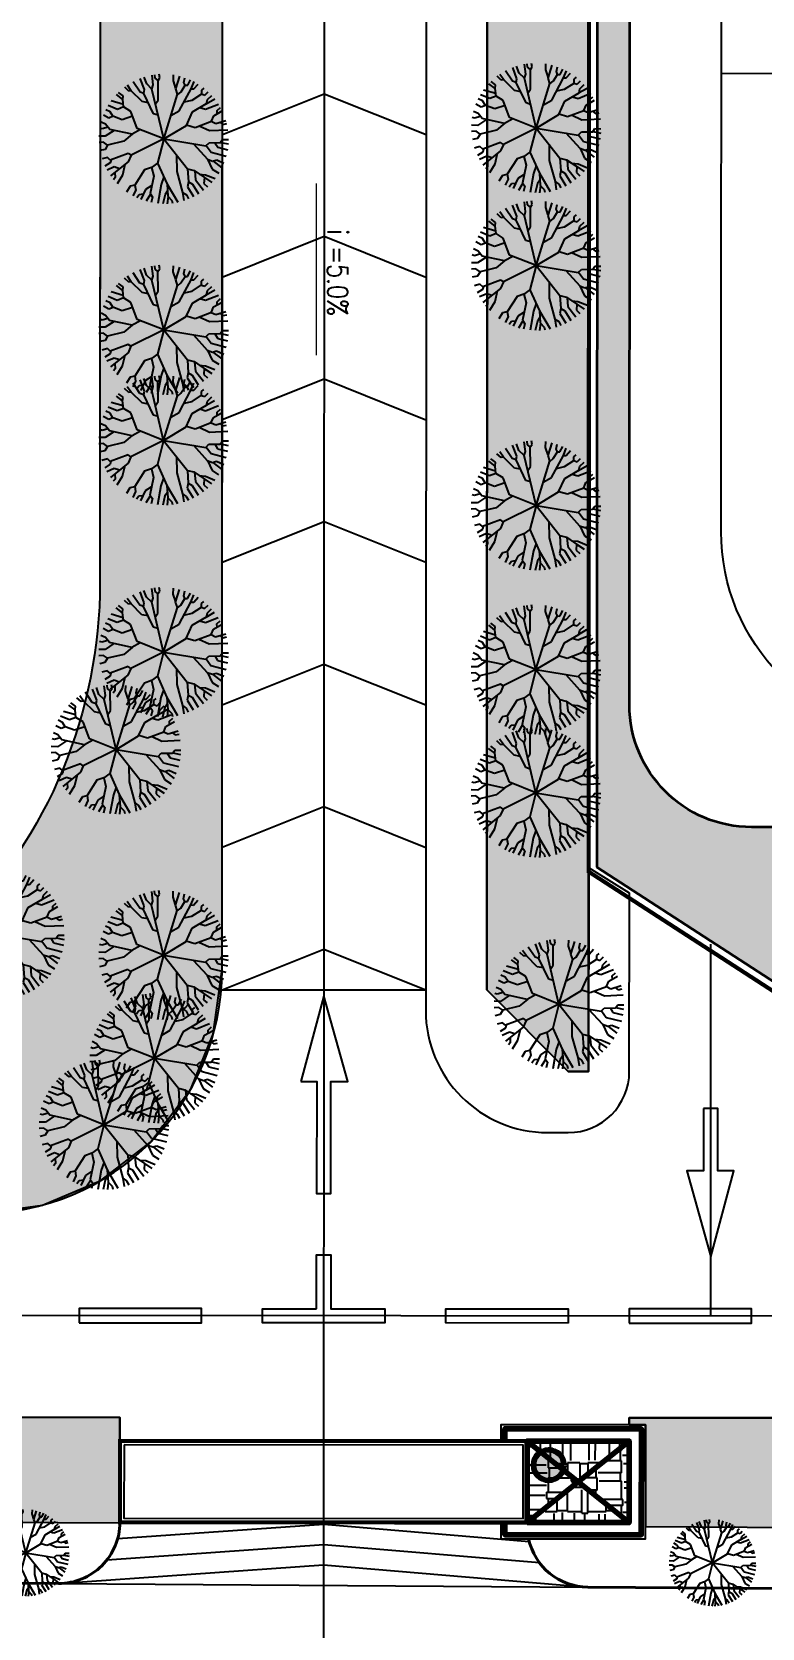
# Model space of a CAD drawing. Header units: millimetres. Extents: x -840588 to 786814, y -467537 to 194195.
# Drawn here: x 273541 to 309389, y -308195 to -229826 of the extents above; entities that cross this region are included whole.
import ezdxf

# ---------------------------------------------------------------- set-up
doc = ezdxf.new("R2010")
doc.units = ezdxf.units.MM
doc.header["$LTSCALE"] = 100
doc.header["$MEASUREMENT"] = 0
for name, color, linetype in [('1gt tim duong', 10, 'Continuous'), ('A-Plnt', 23, 'Continuous'), ('A-tree', 3, 'Continuous'), ('A-Wall-Patt', 143, 'Continuous'), ('caycay', 96, 'Continuous'), ('ct-ramdoc', 250, 'Continuous'), ('ctrinh-mai 1', 16, 'Continuous'), ('ctrinh-mai 2', 24, 'Continuous'), ('GHICHU', 156, 'Continuous'), ('gthong-phan lanxe', 9, 'Continuous'), ('gthong-viahe', 5, 'Continuous')]:
    doc.layers.add(name, color=color, linetype=linetype)
for name, color, linetype, lineweight in [('1GT-DUONG', 7, 'Continuous', 40), ('A-Area', 134, 'Continuous', 35), ('ctrinh-chinh', 24, 'Continuous', 100), ('ctrinh-phu', 234, 'Continuous', 100), ('gthong-duong', 7, 'Continuous', 40), ('PV_X_Lo', 1, 'Continuous', 9)]:
    doc.layers.add(name, color=color, linetype=linetype, lineweight=lineweight)
doc.styles.add('DIM_FONT', font='SIMPLEX.shx', dxfattribs={"width": 0.8})
doc.styles.get("Standard").update_dxf_attribs({"font": 'arial.ttf'})
doc.dimstyles.new('LANG', dxfattribs={"dimtxt": 500, "dimasz": 400, "dimexe": 400, "dimexo": 0.0625, "dimgap": 0.09, "dimtad": 1, "dimdec": 0, "dimlfac": 0.6, "dimzin": 0, "dimdsep": 46, "dimtxsty": 'Standard', "dimcen": 350, "dimclrd": 8, "dimclre": 8, "dimadec": 0, "dimazin": 0, "dimtfac": 1, "dimtdec": 0, "dimtofl": 0, "dimtmove": 0, "dimatfit": 3, "dimfxl": 1, "dimtolj": 1, "dimtzin": 0, "dimlwd": 13, "dimlwe": 13, "dimarcsym": 0})

# ---------------------------------------------------------------- blocks, each defined once
blk = doc.blocks.new('NBV CP')
at = {"layer": 'ctrinh-mai 1'}
h = blk.add_hatch(dxfattribs=at)
h.set_pattern_fill('AR-RSHKE', color=256, scale=0.1, angle=90, style=0)
h.set_pattern_definition([(90, (-616043.7963026806, -1205081.957287856), (-1.2, 2.55), [0.6000000000000001, -0.5, 0.7000000000000001, -0.3, 0.9, -0.4]), (90, (-616043.8463026807, -1205081.357287856), (-1.2, 2.55), [0.5, -1.9, 0.4, -0.6000000000000001]), (90, (-616043.7213026807, -1205080.157287856), (-1.2, 2.55), [0.3, -3.1]), (180, (-616043.7963026806, -1205081.957287856), (-1.2, -0.85), [1.15, -3.65]), (180, (-616043.7963026806, -1205081.357287856), (-1.2, -0.85), [1.125, -3.675]), (180, (-616043.7963026806, -1205080.857287856), (-1.2, -0.85), [1.05, -3.75]), (180, (-616043.7213026807, -1205080.157287856), (-1.2, -0.85), [1.15, -3.65]), (180, (-616043.7213026807, -1205079.857287856), (-1.2, -0.85), [1.15, -3.65]), (180, (-616043.7963026806, -1205078.957287856), (-1.2, -0.85), [1.1, -3.7])])
h.paths.add_polyline_path([(-3.300000000046566, 2.800000000046566), (-0.8000000000465661, 0.8000000000465661), (-0.8000000000465661, 4.800000000046566)])
h = blk.add_hatch(dxfattribs=at)
h.set_pattern_fill('AR-RSHKE', color=256, scale=0.1, style=0)
h.set_pattern_definition([(0, (-616043.7963026806, -1205081.957287856), (2.55, 1.2), [0.6000000000000001, -0.5, 0.7000000000000001, -0.3, 0.9, -0.4]), (0, (-616043.1963026806, -1205081.907287856), (2.55, 1.2), [0.5, -1.9, 0.4, -0.6000000000000001]), (0, (-616041.9963026806, -1205082.032287856), (2.55, 1.2), [0.3, -3.1]), (90, (-616043.7963026806, -1205081.957287856), (-0.8500000000000001, 1.2), [1.15, -3.65]), (90, (-616043.1963026806, -1205081.957287856), (-0.8500000000000001, 1.2), [1.125, -3.675]), (90, (-616042.6963026806, -1205081.957287856), (-0.8500000000000001, 1.2), [1.05, -3.75]), (90, (-616041.9963026806, -1205082.032287856), (-0.8500000000000001, 1.2), [1.15, -3.65]), (90, (-616041.6963026806, -1205082.032287856), (-0.8500000000000001, 1.2), [1.15, -3.65]), (90, (-616040.7963026806, -1205081.957287856), (-0.8500000000000001, 1.2), [1.1, -3.7])])
h.paths.add_polyline_path([(-5.800000000046566, 0.8000000000465661), (-0.8000000000465661, 0.8000000000465661), (-3.300000000046566, 2.800000000046566)])
at = {"layer": 'ctrinh-mai 2'}
h = blk.add_hatch(dxfattribs=at)
h.set_pattern_fill('AR-RSHKE', color=256, scale=0.1, angle=270, style=0)
h.set_pattern_definition([(270, (-616043.7963026806, -1205081.957287856), (1.2, -2.55), [0.6000000000000001, -0.5, 0.7000000000000001, -0.3, 0.9, -0.4]), (270, (-616043.7463026806, -1205082.557287856), (1.2, -2.55), [0.5, -1.9, 0.4, -0.6000000000000001]), (270, (-616043.8713026806, -1205083.757287856), (1.2, -2.55), [0.3, -3.1]), (0, (-616043.7963026806, -1205081.957287856), (1.2, 0.8499999999999999), [1.15, -3.65]), (0, (-616043.7963026806, -1205082.557287856), (1.2, 0.8499999999999999), [1.125, -3.675]), (0, (-616043.7963026806, -1205083.057287856), (1.2, 0.8499999999999999), [1.05, -3.75]), (0, (-616043.8713026806, -1205083.757287856), (1.2, 0.8499999999999999), [1.15, -3.65]), (0, (-616043.8713026806, -1205084.057287856), (1.2, 0.8499999999999999), [1.15, -3.65]), (0, (-616043.7963026806, -1205084.957287856), (1.2, 0.8499999999999999), [1.1, -3.7])])
h.paths.add_polyline_path([(-5.800000000046566, 4.800000000046566), (-5.800000000046566, 0.8000000000465661), (-3.300000000046566, 2.800000000046566)])
h = blk.add_hatch(dxfattribs=at)
h.set_pattern_fill('AR-RSHKE', color=256, scale=0.1, angle=180, style=0)
h.set_pattern_definition([(180, (-616043.7963026806, -1205081.957287856), (-2.55, -1.2), [0.6000000000000001, -0.5, 0.7000000000000001, -0.3, 0.9, -0.4]), (180, (-616044.3963026806, -1205082.007287856), (-2.55, -1.2), [0.5, -1.9, 0.4, -0.6000000000000001]), (180, (-616045.5963026807, -1205081.882287856), (-2.55, -1.2), [0.3, -3.1]), (270, (-616043.7963026806, -1205081.957287856), (0.85, -1.2), [1.15, -3.65]), (270, (-616044.3963026806, -1205081.957287856), (0.85, -1.2), [1.125, -3.675]), (270, (-616044.8963026806, -1205081.957287856), (0.85, -1.2), [1.05, -3.75]), (270, (-616045.5963026807, -1205081.882287856), (0.85, -1.2), [1.15, -3.65]), (270, (-616045.8963026806, -1205081.882287856), (0.85, -1.2), [1.15, -3.65]), (270, (-616046.7963026806, -1205081.957287856), (0.85, -1.2), [1.1, -3.7])])
h.paths.add_polyline_path([(-0.8000000000465661, 4.800000000046566), (-5.800000000046566, 4.800000000046566), (-3.300000000046566, 2.800000000046566)])
at = {"layer": 'A-Wall-Patt'}
for points in [[(-7.100000000093132, 0.8000048352405429), (-7.100000000093132, 0), (0, 0), (0, 5.600000000093132), (-7.100000000093132, 5.600000000093132), (-7.100000000093132, 4.800004835240543), (-25.80000000004657, 4.800074388738722), (-25.80000000004657, 0.8000743887387216), (-7.100000000093132, 0.8000048352405429)], [(-7.100000000093132, 0.8000048352405429), (-7.100000000093132, 0), (0, 0), (0, 5.600000000093132), (-7.100000000093132, 5.600000000093132), (-7.100000000093132, 4.800004835240543)]]:
    blk.add_lwpolyline(points, dxfattribs=at)
for points in [[(-25.80000000004657, 4.800074388738722), (-25.80000000004657, 0.8000743887387216), (-5.800000000046566, 0.8000000000465661), (-5.800000000046566, 4.800000000046566)], [(-25.60000000009313, 4.600073644891381), (-25.60000000009313, 1.000073644798249), (-6, 1.000000743893906), (-6, 4.600000743987039)]]:
    blk.add_lwpolyline(points, close=True, dxfattribs=at)
at = {"layer": 'ctrinh-phu'}
for p, q in [((-5.800000000046566, 4.800000000046566), (-0.8000000000465661, 0.8000000000465661)), ((-0.8000000000465661, 4.800000000046566), (-5.800000000046566, 0.8000000000465661))]:
    blk.add_line(p, q, dxfattribs=at)
blk.add_lwpolyline([(-6.900000000139698, 0.8000040913466364), (-6.900000000139698, 0.1999999999534339), (-0.1999999999534339, 0.1999999999534339), (-0.1999999999534339, 5.400000000139698), (-6.900000000139698, 5.400000000139698), (-6.900000000139698, 4.800004091346636)], dxfattribs=at)
blk.add_lwpolyline([(-5.800000000046566, 0.8000000000465661), (-0.8000000000465661, 0.8000000000465661), (-0.8000000000465661, 4.800000000046566), (-5.800000000046566, 4.800000000046566)], close=True, dxfattribs=at)
blk = doc.blocks.new('ARR-LT-T')
blk.add_lwpolyline([(-4.212694860529155, 1.13272828515619), (-4.212694860412739, 0.3499999998603016), (-9.712694860529155, 0.3500000003259629), (-9.71269486041274, -0.3500000000931323), (-4.212694860412739, -0.3500000000931323), (-4.212694860529155, -1.179037770954892), (0, 0)], close=True)
blk = doc.blocks.new('tang cao')
blk.add_hatch(color=256).paths.add_polyline_path([(0.750000006519258, 0, 1), (-0.750000006519258, 0, 1)])
blk.add_circle((0, 0), 0.750000006519258)
blk = doc.blocks.new('A$C537F0C63')
at = {"layer": 'caycay'}
for p, q in [((4.906208114261972, 11.58543264324908), (4.852080984670465, 12.1454581428552)), ((6.159981289129064, 11.93632074141715), (6.202302373265411, 12.27858844433285)), ((6.605483960749552, 11.93623077391385), (6.617402898351429, 12.259334795428)), ((6.826178093167982, 11.29693891192437), (6.890286666319298, 12.23129105439875)), ((2.272467924871307, 10.54832825371341), (2.042717878081021, 10.72445268446245)), ((3.003826198455499, 10.71583942823054), (2.568862697771692, 11.14364282684619)), ((3.269952949845901, 10.73353164103173), (2.956771443390608, 11.39790803732103)), ((3.269952949845901, 10.73353164103173), (3.003826198455499, 10.71583942823054)), ((4.50370063718583, 8.70506324478265), (3.269952949845901, 10.73353164103173)), ((3.573577700022724, 11.08070473705084), (3.272457403527369, 11.57568824168993)), ((3.810128005825391, 11.09643069598314), (3.573577700022724, 11.08070473705084)), ((3.910690972326847, 11.37062830588184), (3.788839569944685, 11.81686011959391)), ((3.810128005825391, 11.09643069598314), (3.910690972326847, 11.37062830588184)), ((4.235841180721764, 10.50048805131519), (3.810128005825391, 11.09643069598314)), ((4.712688563198753, 10.80137484274019), (4.265887160996499, 11.99052643422328)), ((4.577421300939022, 10.28284407086176), (4.712688563198753, 10.80137484274019)), ((4.700099824054632, 10.83487223221164), (4.906208114261972, 11.58543264324908)), ((6.125898059370229, 6.139521315279126), (6.970036149243242, 10.92007571294744)), ((6.353129947037814, 11.71136866716915), (6.159981289129064, 11.93632074141715)), ((6.353129947037814, 11.71136866716915), (6.605483960749552, 11.93623077391385)), ((6.447514687970397, 9.84495994712779), (6.353129947037814, 11.71136866716915)), ((6.970036149243242, 10.92007571294744), (6.826178093167982, 11.29693891192437)), ((6.970036149243242, 10.92007571294744), (7.441234408583114, 11.42699881628141)), ((7.441234408583114, 11.42699881628141), (7.651727496751846, 12.08642798159781)), ((7.68363426896758, 10.90806475621866), (8.019816777752567, 11.97964079065423)), ((7.76638461697803, 10.55685856171476), (7.68363426896758, 10.90806475621866)), ((7.76638461697803, 10.55685856171476), (8.113333231842262, 10.69883864084841)), ((7.965382829468581, 9.797246468468074), (8.933407776050444, 10.87226001470481)), ((8.113333231842262, 10.69883864084841), (8.712313031195663, 11.70768604843033)), ((8.933407776050444, 10.87226001470481), (9.272947348141315, 11.41112699440055)), ((8.933407776050444, 10.87226001470481), (9.171925964052207, 10.85838502353727)), ((9.171925964052207, 10.85838502353727), (9.537986088387697, 11.24360011898898)), ((9.733678942880942, 10.44985240105962), (10.13871553562058, 10.78615722681207)), ((9.786865097747068, 10.09668076723392), (10.35685576614924, 10.5884511891054)), ((2.008086131005257, 8.717519836023712), (0.7635036424217105, 9.129316388596635)), ((1.920139873705921, 9.225739964920649), (1.087115961723612, 9.647311538588838)), ((1.76967368680198, 9.623145921275864), (1.343038968556357, 9.988975225947797)), ((2.008257406407211, 10.05514116568156), (1.666088850062806, 10.35901247844595)), ((1.883955297300417, 9.24431646832818), (1.76967368680198, 9.623145921275864)), ((3.267708861298161, 8.533747915149434), (1.883955297300417, 9.24431646832818)), ((2.310344671936036, 10.1849830326064), (2.008257406407211, 10.05514116568156)), ((2.296077634156973, 10.19319036591696), (2.272467924871307, 10.54832825371341)), ((3.222511420288356, 9.660279909650853), (2.296077634156973, 10.19319036591696)), ((3.993460937123018, 9.543984048803395), (3.222511420288356, 9.660279909650853)), ((4.592421611992904, 10.24268936957378), (4.235841180721764, 10.50048805131519)), ((6.125898059370229, 6.139521315279126), (4.577421300939022, 10.28284407086176)), ((6.717420145090728, 9.489459469132271), (6.447514687970397, 9.84495994712779)), ((6.948042777010414, 8.570320168466424), (7.76638461697803, 10.55685856171476)), ((7.392351211692585, 9.648875252361904), (7.965382829468581, 9.797246468468074)), ((9.092822924165375, 8.921003827472305), (9.745379681935447, 9.38050785887026)), ((9.786865097747068, 10.09668076723392), (9.733678942880942, 10.44985240105962)), ((9.745379681935447, 9.38050785887026), (9.786865097747068, 10.09668076723392)), ((9.745379681935447, 9.38050785887026), (10.35249974897306, 9.183089075660973)), ((9.759203255198372, 9.619244142235402), (10.88575250038048, 10.01737219720235)), ((10.35249974897306, 9.183089075660973), (11.20201209581137, 9.59306054910121)), ((11.04832709143011, 8.991530669089116), (11.44374410946693, 9.207825855861302)), ((1.280611972542829, 8.044912836274307), (0.444487546075834, 8.466659778718167)), ((0.9218848354175861, 8.526406249260617), (0.5914981488203921, 8.797440291094972)), ((0.9357337090696092, 8.218872061683214), (0.9218848354175861, 8.526406249260617)), ((1.521030883770436, 7.555591163691133), (1.280611972542829, 8.044912836274307)), ((2.5351559760893, 8.909919010715385), (2.008086131005257, 8.717519836023712)), ((3.914115354094974, 7.298525660517043), (3.267708861298161, 8.533747915149434)), ((5.316408449507435, 8.305498213470855), (4.50370063718583, 8.70506324478265)), ((6.527199968382774, 8.412167402177147), (6.948042777010414, 8.570320168466424)), ((8.578119715861249, 7.281614840641851), (9.092822924165375, 8.921003827472305)), ((8.94424461397648, 8.447760988721711), (9.944313991869421, 8.175001025898382)), ((9.944313991869421, 8.175001025898382), (10.80974500087541, 8.559510920527828)), ((10.79366673980257, 8.552387381641893), (11.20595707066968, 8.407509828190086)), ((10.80974500087541, 8.559510920527828), (11.04832709143011, 8.991530669089116)), ((11.18806748264615, 7.336222721740342), (11.54099752982074, 7.835271000905777)), ((11.20595707066968, 8.407509828190086), (11.70062178621083, 8.711759320220153)), ((11.54099752982074, 7.835271000905777), (11.95948603860597, 8.053456869412912)), ((1.757476259455871, 6.679553776459215), (0.00855774800220388, 6.661205396139849)), ((0.4466466944213607, 7.186909447627841), (0.08666564667146304, 7.2448509023925)), ((1.12084364940165, 7.320901045324717), (0.1511815814883448, 7.552586191002774)), ((0.7097976248769555, 7.419110072511103), (0.4466466944213607, 7.186909447627841)), ((1.541375211712875, 7.549264594850683), (1.12084364940165, 7.320901045324717)), ((3.097987199351337, 7.065927705370996), (1.521030883770436, 7.555591163691133)), ((2.703754449681583, 7.188340914177388), (1.757476259455871, 6.679553776459215)), ((6.125898059370229, 6.139521315279126), (2.179125049486174, 5.25103580450741)), ((3.884867362274235, 7.354371150599036), (3.097987199351337, 7.065927705370996)), ((6.125898059370229, 6.139521315279126), (3.914115354094974, 7.298525660517043)), ((6.125898059370229, 6.139521315279126), (4.039744528603478, 3.175083687405277)), ((6.125898059370229, 6.139521315279126), (8.578119715861249, 7.281614840641851)), ((6.125898059370229, 6.139521315279126), (9.309124815248651, 4.773858037136961)), ((6.125898059370229, 6.139521315279126), (6.842971201978798, 3.89649221743457)), ((8.279060999553622, 7.142313947006187), (9.0886019582249, 6.750771228889789)), ((9.075402950122225, 6.757166716884967), (9.900688603102026, 6.150819989943557)), ((9.0886019582249, 6.750771228889789), (11.18806748264615, 7.336222721740342)), ((9.900688603102026, 6.150819989943557), (11.46386237296974, 5.868288854795537)), ((10.77352595946286, 7.220637597380119), (11.64532254343067, 6.712682137225784)), ((11.33254625860354, 7.540524095533328), (11.89576276779189, 7.413002362918633)), ((11.46386237296974, 5.868288854795537), (11.83055046181835, 6.160203181647375)), ((11.64532254343067, 6.712682137225784), (12.23443119234435, 6.755833524115587)), ((11.83055046181835, 6.160203181647375), (12.26543294043586, 6.154373944329564)), ((11.89576276779189, 7.413002362918633), (12.11310363743178, 7.4986918541872)), ((0.5706603464168438, 5.768348654561123), (-1.699427230050787e-06, 5.730386201154033)), ((0.7806298194373085, 5.506956316930882), (0.04189879572368227, 5.315400935116486)), ((1.063396316407307, 5.057959221958299), (0.1397583337929973, 4.775609911099309)), ((1.715808944849414, 4.625734219735023), (0.307439249689196, 4.179975674378511)), ((0.7973220304920687, 5.486148682266503), (0.5706603464168438, 5.768348654561123)), ((1.863759347223095, 5.527326392111718), (0.7973220304920687, 5.486148682266503)), ((1.301357276712224, 5.505615774418402), (1.063396316407307, 5.057959221958299)), ((2.147618291040999, 5.278660692089034), (1.715808944849414, 4.625734219735023)), ((2.179125049486174, 5.25103580450741), (1.863759347223095, 5.527326392111718)), ((3.339595652047137, 5.512285084278119), (2.113923366072413, 3.99826194187699)), ((9.309124815248651, 4.773858037136961), (9.56344752651421, 4.969106941811333)), ((9.309124815248651, 4.773858037136961), (9.616567334425781, 4.170077324375598)), ((9.56344752651421, 4.969106941811333), (11.29217119894747, 4.430094099112466)), ((11.29217119894747, 4.430094099112466), (11.5425597731919, 4.68452039962358)), ((11.46386237296974, 5.868288854795537), (11.72795570972085, 5.469711782065133)), ((11.5425597731919, 4.68452039962358), (12.06343262891096, 4.577516196506622)), ((11.72795570972085, 5.469711782065133), (12.21933158095999, 5.388423248077743)), ((1.230773230763589, 3.880098522535263), (0.5654086178583384, 3.53661498738802)), ((1.603983964610961, 3.791791144500166), (0.7979776640349883, 3.08873558965206)), ((1.623038097397512, 3.787286263777787), (1.230773230763589, 3.880098522535263)), ((2.113923366072413, 3.99826194187699), (1.623038097397512, 3.787286263777787)), ((2.086705644269387, 3.98654600703594), (1.703781163858366, 3.019787908731814)), ((4.039744528603478, 3.175083687405277), (3.428623164742021, 2.985834134982724)), ((4.039744528603478, 3.175083687405277), (4.031693542077846, 1.955804082903342)), ((4.993965494963049, 4.531040710644447), (5.060837633816845, 3.005173691082746)), ((6.842971201978798, 3.89649221743457), (6.058139944627328, 1.852742682112876)), ((6.842971201978798, 3.89649221743457), (7.432333557888342, 3.519514546744176)), ((7.432333557888342, 3.519514546744176), (7.280434323314694, 2.677135711990559)), ((7.432333557888342, 3.519514546744176), (8.098582012036786, 3.326026642433135)), ((8.098582012036786, 3.326026642433135), (9.111636380646814, 1.936837856093916)), ((9.616567334425781, 4.170077324375598), (11.35931998142405, 2.929313197353622)), ((9.93769863442867, 3.941450450896809), (10.23341044859262, 2.932877378403646)), ((10.47633774106362, 3.557950291473389), (10.95106070157999, 3.753440934466198)), ((10.9181057199894, 3.243447097807802), (10.92924841445711, 2.741344290425332)), ((10.95106070157999, 3.753440934466198), (11.66045975862653, 3.481945362666011)), ((11.22320598487931, 4.451586098773987), (11.30987888816526, 4.16373455730718)), ((11.30987888816526, 4.16373455730718), (11.83210555871847, 3.873839490315731)), ((1.703781163858366, 3.019787908731814), (1.11193678613563, 2.596291564444982)), ((2.360128743846872, 2.528373258541251), (1.492859571077133, 2.110982061632967)), ((2.496129963798012, 2.269877917915437), (1.822411499113514, 1.760689831018681)), ((2.56307497484886, 1.709560079856601), (2.246554855188151, 1.380875038601516)), ((2.952599385069334, 2.620357636184053), (2.360128743846872, 2.528373258541251)), ((3.428623164742021, 2.985834134982724), (2.496129963798012, 2.269877917915437)), ((2.496129963798012, 2.269877917915437), (2.56307497484886, 1.709560079856601)), ((3.339813401926222, 2.088173656051367), (2.637745125197398, 1.087092649082479)), ((3.661068871806492, 1.723103908010671), (3.151986367873178, 0.7683009200591187)), ((3.369906157186051, 2.940729452180676), (3.339813401926222, 2.088173656051367)), ((4.031693542077846, 1.955804082903342), (3.661068871806492, 1.723103908010671)), ((4.029956023412524, 1.954728688528121), (4.151889424236288, 1.488197098566161)), ((5.060837633816845, 3.005173691082746), (4.630837960547069, 0.98501350143124)), ((6.058139944627328, 1.852742682112876), (5.148106664306397, 0.07830981133520254)), ((6.058139944627328, 1.852742682112876), (6.046166258151061, 0.6926535401726142)), ((6.328418276112643, 2.556572256453364), (6.621925523577374, 1.860491597191867)), ((6.621925523577374, 1.860491597191867), (7.04603830007909, 0.06930147462480818)), ((7.280434323314694, 2.677135711990559), (7.715867288097797, 1.041460912816547)), ((7.510773716396216, 1.811866424770415), (8.13382774245838, 1.455661724790843)), ((9.111636380646814, 1.936837856093916), (9.05441034496107, 1.457435791671742)), ((9.108831235360412, 1.913318816441461), (9.563043515889149, 1.847932786524325)), ((9.563043515889149, 1.847932786524325), (9.928087916650838, 1.318988235496363)), ((10.23341044859262, 2.932877378403646), (10.78588893792767, 2.142211417256476)), ((10.92924841445711, 2.741344290425332), (11.10547083382698, 2.548124503166036)), ((4.151889424236288, 1.488197098566161), (3.632459803578968, 0.5291005140024936)), ((4.291746997165319, 0.7246533119759988), (4.111621739852126, 0.339800697278406)), ((4.630837960547069, 0.98501350143124), (4.291746997165319, 0.7246533119759988)), ((4.630837960547069, 0.98501350143124), (4.553144487388636, 0.2048409433373308)), ((5.687346443359274, 0.2823844214362907), (5.63783512871305, 0.01939518188373768)), ((6.046166258151061, 0.6926535401726142), (5.687346443359274, 0.2823844214362907)), ((6.032371784920542, 0.6769075088304817), (6.148760987558489, 2.060398401226848e-06)), ((6.051426148278551, 1.202184490222862), (6.300487340380641, 0.8879269488934369)), ((6.300487340380641, 0.8879269488934369), (6.566832978940511, 0.01583402863980155)), ((7.715867288097797, 1.041460912816547), (7.500958808541327, 0.7001980161367101)), ((7.500958808541327, 0.7001980161367101), (7.660945140349213, 0.1949458228082221)), ((7.68101589476646, 0.9861165687689208), (8.13231261911642, 0.3370629204364377)), ((8.13382774245838, 1.455661724790843), (8.63363335412214, 0.5354539643340104)), ((8.374018521320977, 1.013457626351737), (8.758654683351779, 0.9918956518486084)), ((8.758654683351779, 0.9918956518486084), (8.994797214174469, 0.7114704464074748)), ((9.05441034496107, 1.457435791671742), (9.356284565004898, 0.9185323608435283))]:
    blk.add_line(p, q, dxfattribs=at)

msp = doc.modelspace()

# ---------------------------------------------------------------- hatches: boundary and pattern name
at = {"layer": 'A-Area'}
h = msp.add_hatch(dxfattribs=at)
h.set_pattern_fill('AR-B816', color=256, scale=74.99999999999999, angle=-0.02274081717208486, style=0)
h.set_pattern_definition([(359.9772591828279, (-616218387.0630271, -1205141167.613114), (0.2381412742957028, 599.9999527406096), []), (89.97725918282791, (-616218387.0630271, -1205141167.613114), (-599.7618114663136, 600.2380940149052), [599.9999999999999, -599.9999999999999])])
edge = h.paths.add_edge_path(flags=0)
edge.add_line((302878.3557215687, -262867.696010819), (302913.2831141905, -174867.6885176406))
edge.add_ellipse((300913.2865825894, -174866.89320806), major_axis=(1414.772413770463, 1413.64980689558), ratio=0.9999999999602064, start_angle=314.9999568365287, end_angle=393.4631285487676)
edge.add_line((301314.0606587868, -172907.4629594302), (301278.3555004598, -262867.0609842797))
edge.add_line((301278.3555004598, -262867.0609842798), (301278.3891251602, -262867.0609976255))
edge.add_line((301278.3891251602, -262867.0609976255), (301275.1908956753, -270840.5365897039))
edge.add_line((301275.1908956752, -270840.536589704), (316148.7282791423, -280472.9673214267))
edge.add_line((316148.7282791424, -280472.9673214265), (430302.4218330808, -280518.2751681765))
edge.add_line((430302.4218330809, -280518.2751681766), (446483.8399608564, -249137.8867214562))
edge.add_line((446483.8399608565, -249137.8867214564), (446496.6253684345, -216924.8909046253))
edge.add_line((446496.6253684344, -216924.8909046252), (427396.6238229563, -216917.1064163352))
edge.add_ellipse((429396.6239932503, -216917.9002207129), major_axis=(1414.774987292363, 1413.652378375419), ratio=0.9999999999369273, start_angle=134.9999999981931, end_angle=225.0000000018069)
edge.add_line((429395.8301888727, -218917.9003910072), (445895.8315938, -218924.4492771237))
edge.add_line((445895.8315937998, -218924.4492771238), (445883.8976438556, -248992.1868160052))
edge.add_line((445883.8976438556, -248992.1868160052), (435917.1788086989, -268320.499459358))
edge.add_line((435917.1788086993, -268320.499459358), (424373.991161426, -268315.9192005898))
edge.add_line((424373.9911614259, -268315.9192005898), (422981.7214197326, -269354.6147792203))
edge.add_line((422981.7214197323, -269354.6147792203), (431162.2581461054, -277541.6478314075))
edge.add_line((431162.2581461053, -277541.6478314074), (429936.8160105297, -279918.1299128306))
edge.add_line((429936.81601053, -279918.1299128308), (321538.2732731244, -279875.1062978427))
edge.add_line((321538.2732731243, -279875.1062978425), (310542.6382632614, -268870.7394371476))
edge.add_line((310542.6382632614, -268870.7394371476), (308875.9748193183, -268870.0779348349))
edge.add_ellipse((308878.3562324513, -262870.0774239523), major_axis=(4244.324961760632, 4240.957135009889), ratio=0.9999999999918062, start_angle=134.9999999997653, end_angle=225.0000000002348, ccw=False)
at = {"layer": 'A-tree'}
h = msp.add_hatch(dxfattribs=at)
h.set_pattern_fill('CROSS', color=256, scale=2000.000000000001, angle=-0.02274081717208486, style=0)
h.set_pattern_definition([(359.9772591828279, (-616218387.063027, -1205141167.613114), (500.1984116790879, 499.8015095552616), [250.0000000000001, -750.0000000000002]), (89.97725918282791, (-616218262.1126497, -1205141292.662717), (-499.8015095552616, 500.1984116790878), [250.0000000000001, -750.0000000000002])])
h.paths.add_polyline_path([(300871.9172091943, -280867.5351396), (300913.5481289083, -175865.5686563446), (298913.4343625309, -175864.7748066475), (295912.2488738679, -178863.5838659561), (295873.5145514772, -276865.1914532502), (299871.9175414136, -280866.4993644427)], flags=0)
h = msp.add_hatch(dxfattribs=at)
h.set_pattern_fill('CROSS', color=256, scale=2000.000000000001, angle=-360.0227408171721, style=0)
h.set_pattern_definition([(359.9772591828279, (-616218387.063027, -1205141167.613114), (500.1984116790877, 499.8015095552619), [250.0000000000001, -750.0000000000002]), (89.97725918282791, (-616218262.1126497, -1205141292.662717), (-499.8015095552618, 500.1984116790877), [250.0000000000001, -750.0000000000002])])
h.paths.add_polyline_path([(282905.2722569035, -196861.3139078818), (282479.9003071487, -195320.4774807509), (281351.9053420519, -194232.2118439398), (279867.781738675, -193860.6114630807, 0.0003271407553383473), (279863.8563897319, -193860.6630903765), (278331.9126722891, -194306.0594392909), (277301.0201869124, -195371.1255451663), (276905.2727293812, -196858.9324944403), (276881.4586022163, -256858.9268078421, -0.4142232574190198), (252871.1404210869, -280849.3989383818), (216871.93814816, -280833.9191729074), (201870.3517231285, -284827.9653259882), (34190.83854514429, -284762.8017520809), (34189.64781515295, -287762.8610263602), (270871.1699170257, -287856.7987089067), (274067.5920310422, -287424.2472242974), (276916.4436493171, -286224.8520744217), (279357.3397446684, -284344.5131629077), (281339.8273160865, -281728.1901544908), (282444.2419626061, -279040.0349036296), (282873.9174597437, -275860.1210662088)], flags=0)
h = msp.add_hatch(dxfattribs=at)
h.set_pattern_fill('CROSS', color=256, scale=2000.000000000001, angle=-360.0227408171721, style=0)
h.set_pattern_definition([(359.9772591828279, (-616218387.0630271, -1205141167.613114), (500.1984116790877, 499.8015095552618), [250.0000000000001, -750.0000000000002]), (89.97725918282791, (-616218262.1126498, -1205141292.662717), (-499.8015095552617, 500.1984116790877), [250.0000000000001, -750.0000000000002])])
edge = h.paths.add_edge_path(flags=0)
edge.add_line((302862.6648344089, -297868.0282923948), (302862.5275100873, -298214.0183643883))
edge.add_line((302862.5275100874, -298214.0183643886), (303662.5274472379, -298214.3358860877))
edge.add_line((303662.5274472379, -298214.3358860875), (303660.5446916007, -303209.9137930482))
edge.add_line((303660.5446916007, -303209.9137930484), (434699.764576825, -304122.2836466586))
edge.add_line((434699.7645768248, -304122.2836466585), (434768.9419641195, -294186.6697241736))
edge.add_ellipse((421634.125388367, -272915.1353479185), major_axis=(17684.70681286512, 17670.67418595272), ratio=0.9999999999726379, start_angle=225.6236263185387, end_angle=256.717376961565, ccw=False)
edge.add_line((421896.3066742223, -297913.7921552851), (421895.8889401382, -297915.2728355695))
edge.add_line((421895.8889401383, -297915.2728355697), (421624.2028227198, -297915.1650027642))
edge.add_line((421624.2028227198, -297915.165002764), (421624.1898573136, -297915.164997618))
edge.add_line((421624.1898573135, -297915.164997618), (421624.1892713633, -297916.6413065311))
edge.add_line((421624.1892713631, -297916.6413065313), (302862.6648344088, -297868.0282923951))
h = msp.add_hatch(dxfattribs=at)
h.set_pattern_fill('CROSS', color=256, scale=2000.000000000001, angle=-0.02274081717208486, style=0)
h.set_pattern_definition([(359.9772591828278, (-616218387.0630271, -1205141167.613114), (500.1984116790878, 499.8015095552616), [250.0000000000001, -750.0000000000002]), (89.97725918282791, (-616218262.1126498, -1205141292.662717), (-499.8015095552616, 500.1984116790878), [250.0000000000001, -750.0000000000002])])
h.paths.add_polyline_path([(277860.6139575109, -303030.2799407107), (277862.6662209828, -297859.5761652815), (-50167.02176453787, -297729.3804754199), (-50168.21697527455, -300740.728750951)], flags=0)

# ---------------------------------------------------------------- linework, layer by layer
at = {"layer": '1gt tim duong', "ltscale": 3}
msp.add_line((287905.2717600649, -196863.5541412655), (287859.9336354512, -311093.5328622638), dxfattribs=at)
for points in [[(515922.8772067855, 20221.68832273027), (427772.0959360743, -40906.64025696714, 0.4745498610999931), (425347.8572467146, -71797.67651018528), (443846.9178660962, -89484.33069521091, -0.08121578597772923), (469113.5637293396, -126942.0787013436, -0.2326820037330457), (468451.2471277936, -224061.6379458749), (439519.1103299925, -281868.0672685042, -0.284078157769849), (421626.2092341772, -292916.6358307998), (-54965.03687705394, -292727.475738122, 0.09514921418312652), (-66078.29765021348, -294857.0599261856), (-155993.3475775713, -330672.0568902874), (-162786.4893368158, -332678.2426036603)], [(421890.6698189492, -231914.9319492522), (421881.7395217785, -254414.9286263731, -0.4142135623727108), (411877.7696493428, -264410.9581276492), (317377.7616030572, -264373.4508710329, -0.4142135623734798), (307381.7297725509, -254369.4833259789), (307424.7936500181, -145869.4993496404, -0.3975651194971958), (317328.9551552717, -135390.5871035342, -0.3975651194971958)], [(425146.6236271244, -216916.2240966189), (425141.8608019667, -228916.2223244167, -0.4142135623727106), (422140.6698402358, -231915.0311747995), (307390.6600697213, -231869.486648858)]]:
    msp.add_lwpolyline(points, format="xyb", dxfattribs=at)
msp.add_lwpolyline([(306867.1208193469, -292871.0877019904), (306874.3661325123, -274616.429538576)], dxfattribs=at)
at = {"layer": 'A-Area'}
for p, q in [((301314.0606587868, -172907.4629594302), (301278.3555004598, -262867.0609842798)), ((302878.3557215687, -262867.696010819), (302913.2831141905, -174867.6885176408)), ((301278.3891251602, -262867.0609976255), (301275.1908956752, -270840.536589704)), ((301278.3555004598, -262867.0609842798), (301278.3891251602, -262867.0609976255)), ((310542.6382632614, -268870.7394371476), (308875.974819318, -268870.0779348349)), ((301275.1908956752, -270840.536589704), (316148.7282791424, -280472.9673214265))]:
    msp.add_line(p, q, dxfattribs=at)
at = {"layer": 'A-Area', "extrusion": (0, 0, -1)}
msp.add_arc((-308878.3562324513, -262870.0774239523), 6000.000983476918, 270.0227408171721, 0.02274081717209053, dxfattribs=at)
at = {"layer": 'A-Plnt'}
msp.add_lwpolyline([(316148.728280769, -280472.9632236077), (430302.4239456664, -280518.2710711954), (446483.8399608565, -249137.8867214564), (446496.6253640672, -216924.901614834), (446896.6226701944, -216924.9130605714), (446883.7987169957, -249235.025349869), (430545.5413915346, -280918.3675687399), (316030.4438105656, -280872.9162801855), (300875.1044921919, -271057.9866868177), (300914.0756967594, -172866.9154973109), (301314.0757308185, -172867.0742581864), (301275.1908964123, -270840.5347331124)], close=True, dxfattribs=at)
at = {"layer": 'A-tree'}
for p, q in [((300871.9172091943, -280867.5351396), (300913.5481287919, -175865.5686563445)), ((295912.2488738676, -178863.583866189), (295873.5145514771, -276865.1914534831)), ((276905.2727293811, -196858.9324942075), (276881.4586022163, -256858.9268078421)), ((282873.9174596273, -275860.1210662088), (282905.2722567871, -196861.3139078817)), ((282444.2419624898, -279040.0349033967), (282873.9174596273, -275860.1210662088)), ((295873.5145514771, -276865.1914534831), (299871.9175414136, -280866.4993644427)), ((281339.8273159703, -281728.1901542579), (282444.2419624898, -279040.0349033967)), ((299871.9175414136, -280866.4993644427), (300871.9172091943, -280867.5351396)), ((279357.3397445522, -284344.5131626748), (281339.8273159703, -281728.1901542579)), ((276916.4436492007, -286224.8520744217), (279357.3397445522, -284344.5131626748)), ((274067.5920309258, -287424.2472242972), (276916.4436492007, -286224.8520744217)), ((270871.1699169092, -287856.7987089067), (274067.5920309258, -287424.2472242972)), ((277862.6662209828, -297859.5761652815), (-50167.02176453776, -297729.3804751871)), ((277860.6139575109, -303030.2799407107), (277862.6662209826, -297859.5761652815)), ((302862.6648344089, -297868.0282923948), (302862.5275100874, -298214.0183643886)), ((302862.5275100874, -298214.0183643886), (303662.5274472379, -298214.3358860877)), ((421624.1892713631, -297916.6413065313), (302862.6648344089, -297868.0282923948)), ((303662.5274472379, -298214.3358860875), (303660.5446916007, -303209.9137930484)), ((-50168.21697515804, -300740.7287507182), (277860.6139575109, -303030.2799407107)), ((303660.5446916007, -303209.9137930484), (434699.7645768248, -304122.2836466585))]:
    msp.add_line(p, q, dxfattribs=at)
at = {"layer": 'A-tree', "extrusion": (0, 0, -1)}
msp.add_arc((-252881.4604923594, -256849.4011566374), 24000.00000020445, 180.0227408171721, 270.0246373552663, dxfattribs=at)
at = {"layer": 'ct-ramdoc'}
for p, q in [((282873.6333114371, -276860.02981473), (292873.5270786702, -276864.0007517569)), ((274859.4339086011, -306002.8301019096), (300839.6676057616, -306183.7839867892))]:
    msp.add_line(p, q, dxfattribs=at)
for points in [[(282890.3032020753, -234860.029208306), (287890.9838939503, -232862.0138317182), (292890.1920762184, -234863.9981857507)], [(282887.5248879853, -241860.0266993066), (287888.2055798607, -239862.0113227187), (292887.4137621285, -241863.9956767512)], [(282884.7465724581, -248860.0281053539), (287885.4272643332, -246862.0127287662), (292884.6354466013, -248863.9970827988)], [(282881.9633638409, -255860.0275520521), (287882.6440557159, -253862.0121754642), (292881.8522379839, -255863.996529497)], [(282879.1899411707, -262860.0309176818), (287879.8706330458, -260862.0155410942), (292879.0788153138, -262863.9998951266)], [(282876.416518384, -269860.0342833116), (287877.0972102592, -267862.0189067236), (292876.3053925271, -269864.0032607564)], [(282873.6333114371, -276860.02981473), (287874.3140033123, -274862.0144381422), (292873.5221855803, -276863.9987921748)], [(277752.0901250433, -303802.4722607156), (287875.4759749444, -303094.4307207137), (297957.8212220393, -303941.5754467795)], [(277234.0525001867, -304837.7254506841), (287875.0794503383, -304093.4794818118), (298459.7881946009, -304982.83408833)], [(274859.4339086011, -306002.8301019096), (287862.3151037892, -305093.3932630224), (300839.6676057616, -306183.7839867892)]]:
    msp.add_lwpolyline(points, dxfattribs=at)
at = {"layer": 'ctrinh-chinh', "const_width": 200.0000000000001}
msp.add_lwpolyline([(300918.8135612458, -160866.9250473261), (300925.9208679707, -142866.9276909713), (300930.7101527021, -130866.980208408), (300931.6283070192, -128675.8441266836), (316094.7539825837, -118872.9479974108), (316094.7539825837, -118872.9479974108), (446935.5339299565, -118924.8789847126), (446935.5339299565, -118924.8789847126), (446930.62397033, -129846.4598275968, -0.2960365282258386), (471615.4945129087, -167949.701417171, -0.2958493802168645), (446900.9727009089, -206002.2872581928), (446883.8107494821, -249235.0331919576), (446883.8107494821, -249235.0331919576), (430546.1732412842, -280918.3756072427), (316030.4558430716, -280872.9240726814), (300875.1259500663, -271058.0108193849), (300914.0572435879, -172866.9232777068)], format="xyb", close=True, dxfattribs=at)
msp.add_lwpolyline([(302862.2099885048, -299014.0183014226), (277862.2119586936, -299004.0957483274), (277860.6243797233, -303004.0210445787), (302860.6224095345, -303013.9435976739)], close=True, dxfattribs=at)
at = {"layer": 'gthong-duong', "ltscale": 2}
for points in [[(-64178.64847724617, -303642.4181481822, 3.212195479555815e-05), (-64178.4543545747, -303642.1131295186), (274839.7374087714, -306002.7576256217, 0.4161378792375686), (277860.6243797223, -303004.0210471398)], [(485270.1727096462, -304094.1918448264, -0.02157672745591882), (459951.8671105894, -306666.9833836365, -0.0162729150198435), (440761.1914263474, -307157.9975505068), (373162.5358784875, -306687.3371042188), (300839.6676057616, -306183.7839867892, -0.3517330054838918), (297927.0652993412, -303812.0599099814)]]:
    msp.add_lwpolyline(points, format="xyb", dxfattribs=at)
at = {"layer": 'gthong-phan lanxe', "ltscale": 8}
for points in [[(306521.1627466969, -282687.3303392199), (306519.947254558, -285749.7787441791), (305690.9095489961, -285749.4496973271), (306868.2751995463, -289962.6121886357), (308002.6754230193, -285750.3672421845), (307219.9471993757, -285750.0565756657), (307221.1626919803, -282687.6081707067), (306521.1627469297, -282687.3303392199)], [(287517.3081010243, -292513.4076947547), (287518.3598902565, -289863.4079007822), (288218.3598350738, -289863.6857322689), (288217.3080444451, -292513.685524844), (290867.3078357391, -292514.7373168691), (290867.0300042524, -293214.7372616864), (284867.0304768462, -293212.3558489435), (284867.3083083328, -292512.355904126), (287517.3081010243, -292513.4076947547)]]:
    msp.add_lwpolyline(points, dxfattribs=at)
for points in [[(275867.0311952833, -293208.783729833), (281867.0307226892, -293211.1651425759), (281867.3085541758, -292511.1651977585), (275867.3090267699, -292508.7837850155)], [(299867.0292858155, -293218.309380797), (293867.0297584092, -293215.9279680541), (293867.3075898959, -292515.9280232368), (299867.307117302, -292518.3094359798)], [(302867.0290433496, -293219.500084605), (308867.0285707557, -293221.8814973479), (308867.3064022423, -292521.8815525306), (302867.3068748362, -292519.5001397877)]]:
    msp.add_lwpolyline(points, close=True, dxfattribs=at)
at = {"layer": 'gthong-viahe'}
for points in [[(302871.9170329003, -280868.3234206311), (302875.3913531692, -272114.729557714), (300875.8835182425, -270863.8667771142), (300870.9817045832, -280866.9889342947), (299871.9175412972, -280866.4993644427), (295873.5145514772, -276865.1914532502), (295912.2488737511, -178863.5838661889), (298913.4343624146, -175864.7748068802), (300913.5481287919, -175865.5686563445), (300914.7388352979, -172865.5685536401), (295914.7980299002, -172863.5844053605), (295914.7980299002, -172863.5844053605, 0.414213562373095), (292913.6075598259, -175862.3934626922), (292873.1229022193, -277864.0006701042, 0.4142135623727672), (298870.7410168822, -283866.3816102532), (299870.7267241562, -283866.7785067355, 0.4142135623730951), (302871.9171942305, -280867.969449404)], [(310542.6382636994, -268870.7380401638), (308875.9748198725, -268870.0765378512, -0.4142135623730936), (302878.3557215687, -262867.696010819), (302913.2831060584, -174867.7090067356, 0.4142135623734756), (300914.0767399573, -172866.9154977248)], [(26126.23101098458, -284759.6830276433, 0.2277345976248341), (32370.02869654863, -287762.1500503888), (270870.1344184321, -287856.8000257515, 0.414213562372605), (282873.9164974965, -275862.5428201972), (282905.2722555071, -196861.3139062515, 0.9999153351858826), (276905.2727281011, -196858.9324932756), (276881.4586010527, -256858.9268069103, -0.4142232574231975), (252871.1404200397, -280849.398937217), (216871.9381489754, -280833.9191717436), (201870.3517219648, -284827.9653248235), (42370.39964405036, -284764.6406155037)], [(302862.5275100874, -298214.0183643886), (302862.6620796414, -297869.5046004472), (421624.1892713631, -297916.6413065311, 0.2840781577694602), (443990.351094491, -284105.9247348592), (461761.3468302364, -248599.4629698223)], [(-64178.80757913721, -303642.316877038, -0.8101863810780914), (-64963.83397720094, -299808.877698989, -0.1031994516537467), (-54967.02138650919, -297727.4753449927), (277862.6662209828, -297859.5761652815), (277860.6168720903, -303022.9366213459)]]:
    msp.add_lwpolyline(points, format="xyb", dxfattribs=at)
at = {"layer": 'PV_X_Lo', "ltscale": 5}
msp.add_lwpolyline([(461297.1188479242, -220481.0143637645, 200.0000000000001, 200.0000000000001, 0), (447632.5821834571, -247782.9205311383, 200.0000000000001, 200.0000000000001, 0), (430546.0196242057, -280918.6423876726, 200.0000000000001, 200.0000000000001, 0), (316030.4558430716, -280872.9240726814, 200.0000000000001, 200.0000000000001, 0), (300875.1044921919, -271057.9866868177, 200.0000000000001, 200.0000000000001, 0), (300914.0452110816, -172866.9154852111, 0, 0, 0), (300918.8423771268, -160866.9172710432, 200.0000000000001, 200.0000000000001, 0), (300925.9866148633, -142866.9199293464, 0, 0, 0), (300930.6981201962, -130866.9724159123, 200.0000000000001, 200.0000000000001, 0), (300932.4714441539, -128677.2648410548, 200.0000000000001, 200.0000000000001, 0), (316095.3029235976, -118872.5775379298, 200.0000000000001, 200.0000000000001, 0), (446874.0404195475, -118924.1253661422, 200.0000000000001, 200.0000000000001, -0.2770059113823481), (460106.7778541702, -126871.5983673824, 200.0000000000001, 200.0000000000001, -0.243002887111126), (461297.2539028104, -220481.0819582836, 0, 0, 0)], format="xyseb", dxfattribs=at)

# ---------------------------------------------------------------- block references
at = {"layer": '1GT-DUONG', "xscale": 1000.000000000001, "yscale": 1000.000000000001, "zscale": 1000.000000000001, "rotation": 359.9772591828279}
msp.add_blockref('NBV CP', (303660.3047953442, -303814.3354450932), dxfattribs=at)
at = {"layer": 'caycay', "extrusion": (-1.849088780389791e-06, -5.240423503569551e-08, 0.9999999999982891), "xscale": -518.4000000042536, "yscale": 518.3999999426321, "zscale": 518.4000000000002, "rotation": 3.269462154405618}
for p in [(283365.6433933208, -238076.9644725528, -1.375933752769477), (301649.8305517072, -237542.6116876738, -1.409770840451806), (301647.1496507204, -244297.1756346396, -1.409411915471009), (283361.9205129734, -247456.8085974096, -1.375435325277079), (283359.7695155658, -252876.2737722187, -1.37514734496534), (301642.4747324132, -256075.6914404501, -1.40878602702158), (283355.6416022927, -263276.6034772227, -1.374594690764687), (301639.2764639684, -264133.7692409999, -1.408357835736286), (281021.8421435265, -268051.3195450899, -1.370029073026302), (301636.877761684, -270177.3299867736, -1.408036692144808), (275301.5120021192, -277139.566680078, -1.358975412102758), (283349.737756113, -278151.4186015224, -1.373804270721291), (302765.1068194137, -280557.0157823533, -1.409578948342919), (282918.744238, -283217.4922729927, -1.372741841726916), (280429.98771412, -286483.3714952486, -1.367968764056232)]:
    msp.add_blockref('A$C537F0C63', p, dxfattribs=at)
at = {"layer": 'caycay', "extrusion": (-1.849088780389792e-06, -5.240423503569554e-08, 0.9999999999982891), "xscale": -347.3280000366057, "yscale": 347.3280000034728, "zscale": 347.3280000000001, "rotation": 3.269462147545186}
for p in [(275487.0982810071, -306508.1575929988, -0.4893577309024491), (309201.415944462, -306999.6626653734, -0.5516727404856571)]:
    msp.add_blockref('A$C537F0C63', p, dxfattribs=at)
at = {"layer": 'ctrinh-chinh', "xscale": 1000.000000000001, "yscale": 1000.000000000001, "zscale": 1000.000000000001, "rotation": 359.9772591828279}
msp.add_blockref('tang cao', (298912.8452275607, -300192.100839478), dxfattribs=at)
at = {"layer": 'gthong-phan lanxe', "ltscale": 8, "xscale": 1000.000000000001, "yscale": 1000.000000000001, "zscale": 1000.000000000001, "rotation": 89.97725918282791}
msp.add_blockref('ARR-LT-T', (287873.4055580221, -277150.8529573201), dxfattribs=at)

# ---------------------------------------------------------------- texts
at = {"layer": 'GHICHU', "insert": (289055.7632345387, -239515.1236435881), "char_height": 1000.000000000001, "width": 5742.966947980614, "attachment_point": 1, "rotation": 269.9772591839901, "style": 'DIM_FONT'}
msp.add_mtext('\\pt12.5;i =5.0%', dxfattribs=at)

# ---------------------------------------------------------------- leaders
at = {"layer": 'GHICHU'}
msp.add_leader([(287503.7288828607, -237262.2778760298), (287500.3804997936, -245693.0140231662)], dimstyle='LANG', override={"dimasz": 1.5, "dimtad": 0, "dimclrd": 156}, dxfattribs=at)

doc.saveas('drawing.dxf')
